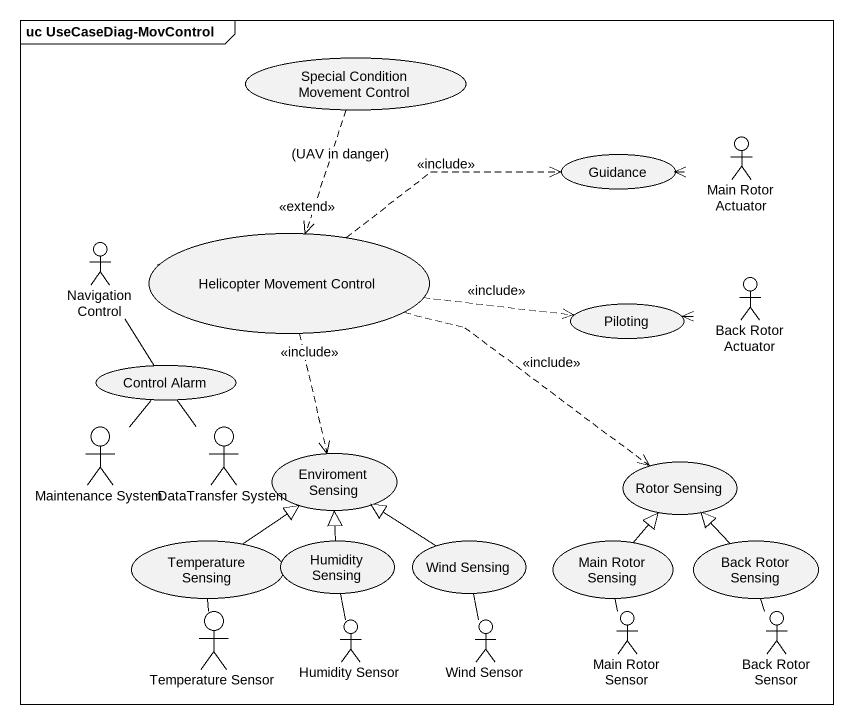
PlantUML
@startuml
mainframe uc UseCaseDiag-MovControl
usecase "Special Condition Movement Control" as Special_Condition_Movement
usecase Guidance
actor "Main Rotor Actuator" as Main_Rotor_Actuator
actor "Navigation Control" as Navigation_Control
usecase "Helicopter Movement Control" as Helicopter_Movement_Control
usecase Piloting
actor "Back Rotor Actuator" as Back_Rotor_Actuator
usecase "Control Alarm" as Control_Alarm
actor "Maintenance System" as Maintenance_System
actor "DataTransfer System" as DataTransfer_System
usecase "Enviroment Sensing" as Enviroment_Sensing
usecase "Rotor Sensing" as Rotor_Sensing
usecase "Temperature Sensing" as Temperature_Sensing
usecase "Humidity Sensing" as Humidity_Sensing
usecase "Wind Sensing" as Wind_Sensing
usecase "Main Rotor Sensing" as Main_Rotor_Sensing
usecase "Back Rotor Sensing" as Back_Rotor_Sensing
actor "Temperature Sensor" as Temperature_Sensor
actor "Main Rotor Sensor" as Main_Rotor_Sensor
actor "Back Rotor Sensor" as Back_Rotor_Sensor
actor "Humidity Sensor" as Humidity_Sensor
actor "Wind Sensor" as Wind_Sensor
Special_Condition_Movement ..> Helicopter_Movement_Control : (UAV in danger)\n<<extend>>
Guidance <-right- Main_Rotor_Actuator
Navigation_Control -right- Helicopter_Movement_Control
Navigation_Control -- Control_Alarm
Helicopter_Movement_Control .right.> Guidance : <<include>>
Helicopter_Movement_Control .right.> Piloting : <<include>>
Helicopter_Movement_Control ..> Enviroment_Sensing : <<include>>
Helicopter_Movement_Control .right.> Rotor_Sensing : <<include>>
Piloting <-right- Back_Rotor_Actuator
Maintenance_System -up- Control_Alarm
DataTransfer_System -up- Control_Alarm
Temperature_Sensing -up-|> Enviroment_Sensing
Humidity_Sensing -up-|> Enviroment_Sensing
Wind_Sensing -up-|> Enviroment_Sensing
Main_Rotor_Sensing -up-|> Rotor_Sensing
Back_Rotor_Sensing -up-|> Rotor_Sensing
Temperature_Sensor -up- Temperature_Sensing
Main_Rotor_Sensor -up- Main_Rotor_Sensing
Back_Rotor_Sensor -up- Back_Rotor_Sensing
Humidity_Sensor -up- Humidity_Sensing
Wind_Sensor -up- Wind_Sensing
@enduml
